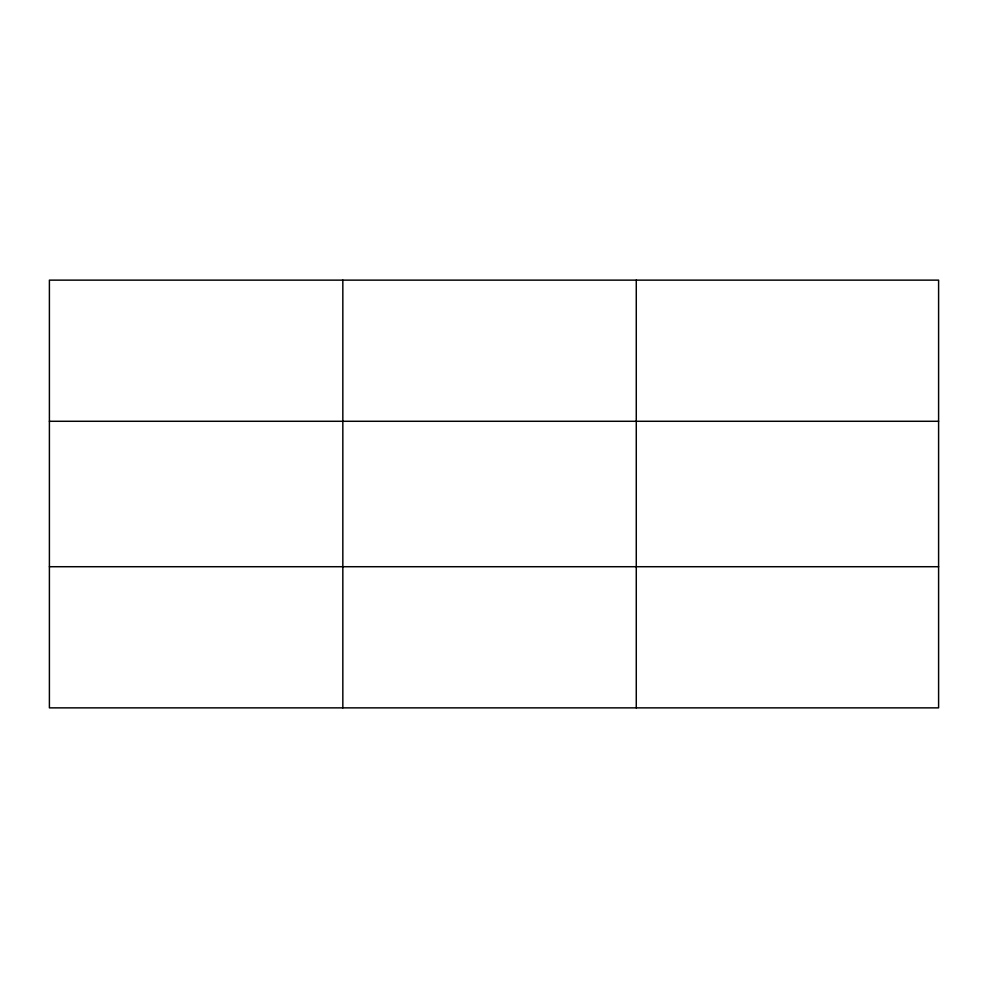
<?xml version="1.0" encoding="UTF-8"?>
<svg xmlns="http://www.w3.org/2000/svg" width="988" height="988" viewBox="0 0 988 988"><rect width="100%" height="100%" fill="white"/><g stroke="black" fill="none" stroke-linecap="round" stroke-linejoin="round"><path stroke-width="1.48" d="M342.836 280.135L342.836 707.865M636.272 280.135L636.272 707.865M938.6 566.717L938.6 707.865L49.4 707.865L49.4 280.135L938.6 280.135L938.6 566.717L49.4 566.717M49.4 421.283L938.6 421.283"/></g></svg>
